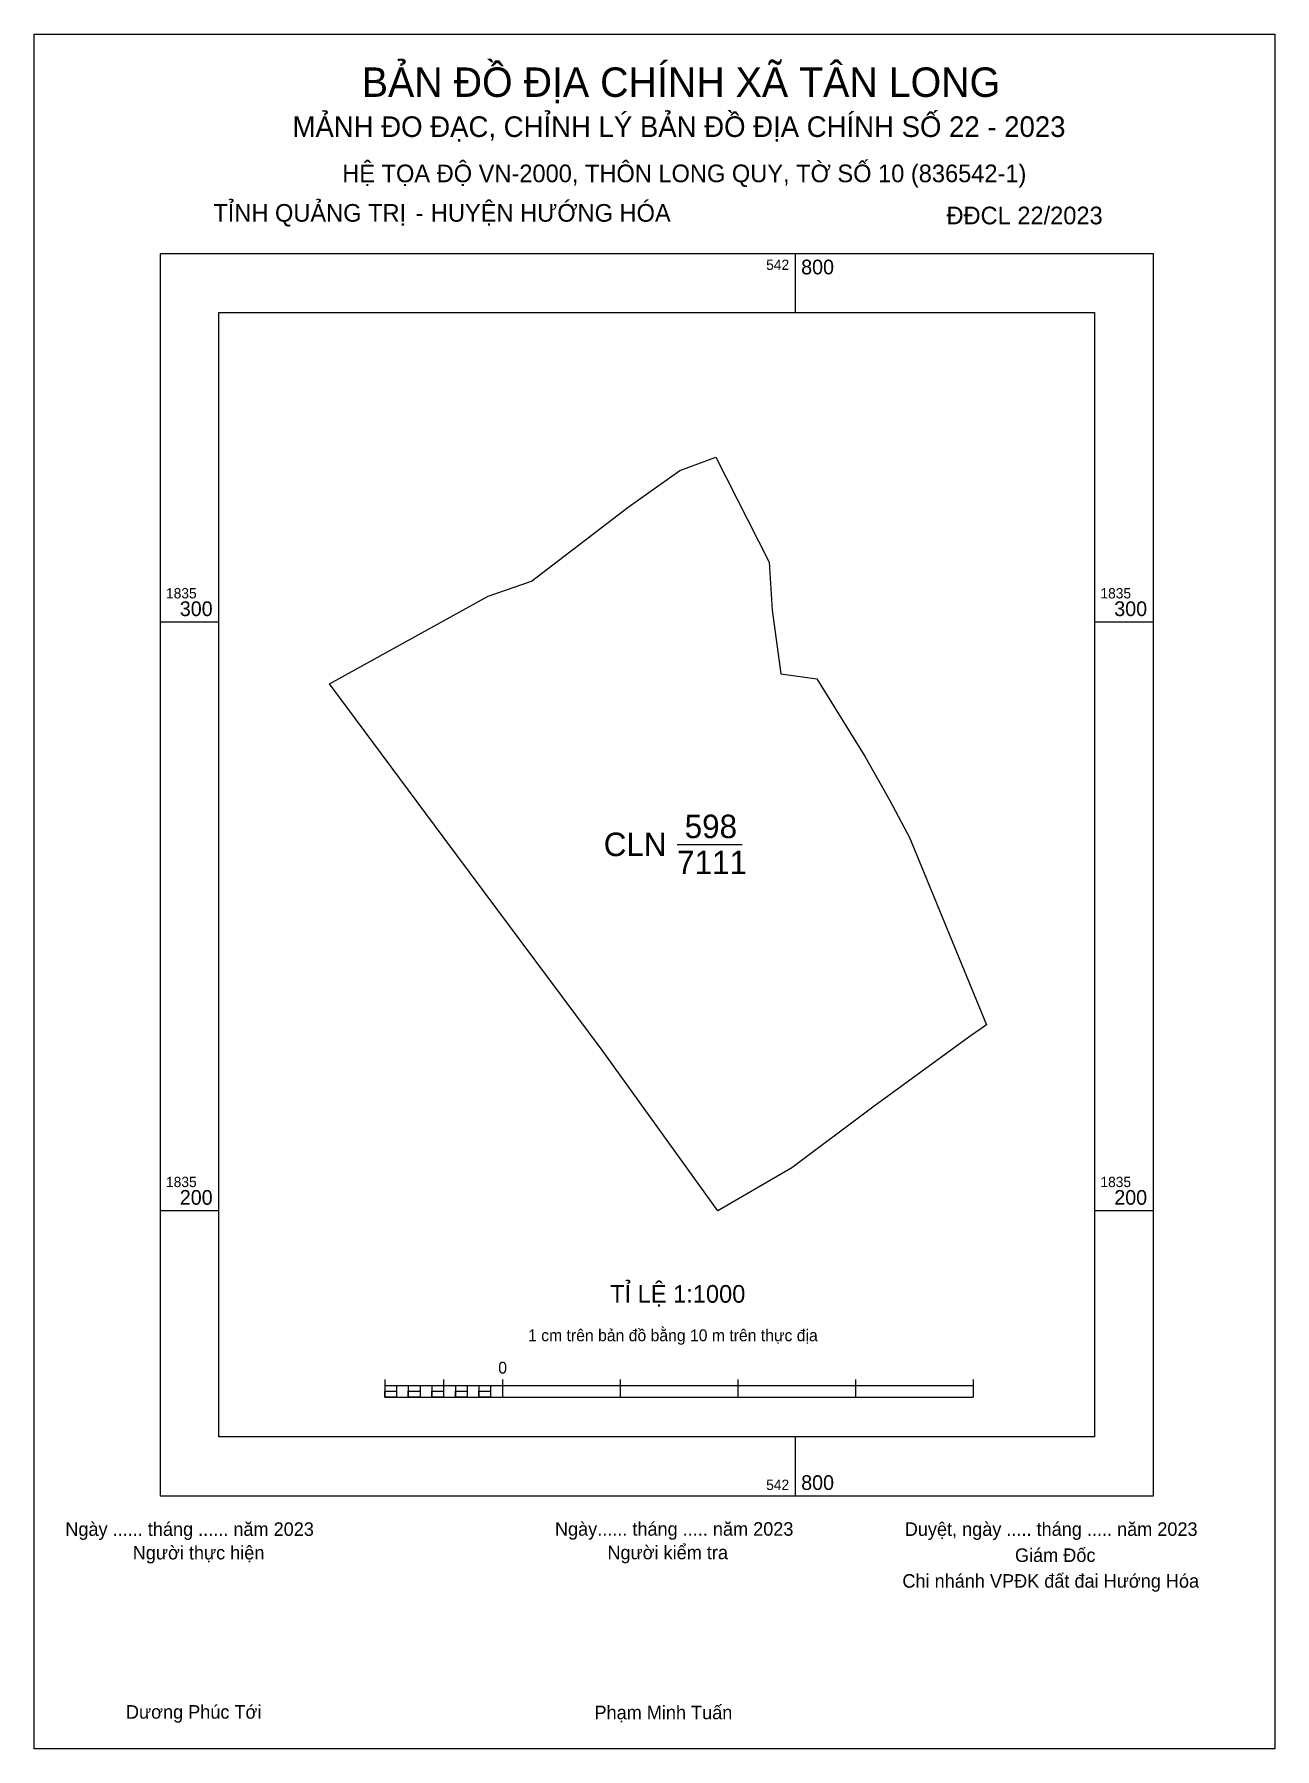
# Model space of a CAD drawing. Extents: x 542671 to 542881, y 1835109 to 1835400.
import ezdxf

# ---------------------------------------------------------------- set-up
doc = ezdxf.new("R2010")
doc.units = 0
for name, color, linetype in [('Level 1', 7, 'Continuous'), ('Level 10', 7, 'Continuous'), ('Level 13', 7, 'Continuous'), ('Level 2', 7, 'Continuous'), ('Level 6', 7, 'Continuous'), ('Level 62', 7, 'Continuous'), ('Level 63', 7, 'Continuous'), ('Level 9', 7, 'Continuous')]:
    doc.layers.add(name, color=color, linetype=linetype)

msp = doc.modelspace()

# ---------------------------------------------------------------- linework, layer by layer
at = {"layer": 'Level 1'}
msp.add_line((542881.46, 1835108.6), (542881.46, 1835108.6), dxfattribs=at)
at = {"layer": 'Level 10'}
msp.add_lwpolyline([(542786.48, 1835327.97), (542795.57, 1835310.16), (542796.05, 1835301.99), (542797.53, 1835291.21), (542803.67, 1835290.35), (542811.87, 1835277.08), (542816.07, 1835269.68), (542819.43, 1835263.37), (542832.51, 1835231.55), (542829.49, 1835229.47), (542813.15, 1835217.56), (542799.43, 1835207.27), (542786.86, 1835199.94), (542767.19, 1835227.24), (542740.15, 1835263.5), (542720.85, 1835289.5), (542747.84, 1835304.37), (542755.16, 1835306.91), (542771.58, 1835319.52), (542780.37, 1835325.73)], close=True, dxfattribs=at)
at = {"layer": 'Level 2'}
msp.add_lwpolyline([(542670.69, 1835399.83), (542881.46, 1835399.83), (542881.46, 1835108.6), (542670.69, 1835108.6)], close=True, dxfattribs=at)
at = {"layer": 'Level 62'}
msp.add_lwpolyline([(542702.08, 1835352.55), (542850.85, 1835352.55), (542850.85, 1835161.55), (542702.08, 1835161.55)], close=True, dxfattribs=at)
at = {"layer": 'Level 63'}
for p, q in [((542876.46, 1835399.83), (542881.46, 1835399.83)), ((542876.46, 1835399.83), (542881.46, 1835399.83)), ((542881.46, 1835399.83), (542881.46, 1835394.83)), ((542881.46, 1835399.83), (542881.46, 1835394.83)), ((542800, 1835362.55), (542800, 1835352.55)), ((542692.08, 1835300), (542702.08, 1835300)), ((542850.85, 1835300), (542860.85, 1835300)), ((542692.08, 1835200), (542702.08, 1835200)), ((542850.85, 1835200), (542860.85, 1835200)), ((542730.24, 1835171.32), (542730.24, 1835168.32)), ((542730.24, 1835170.32), (542830.24, 1835170.32)), ((542732.24, 1835170.32), (542732.24, 1835168.32)), ((542734.24, 1835170.32), (542734.24, 1835168.32)), ((542736.24, 1835170.32), (542736.24, 1835168.32)), ((542738.24, 1835170.32), (542738.24, 1835168.32)), ((542740.24, 1835171.32), (542740.24, 1835168.32)), ((542740.24, 1835170.32), (542740.24, 1835168.32)), ((542742.24, 1835170.32), (542742.24, 1835168.32)), ((542744.24, 1835170.32), (542744.24, 1835168.32)), ((542746.24, 1835170.32), (542746.24, 1835168.32)), ((542748.24, 1835170.32), (542748.24, 1835168.32)), ((542750.24, 1835171.32), (542750.24, 1835168.32)), ((542750.24, 1835170.32), (542750.24, 1835168.32)), ((542770.24, 1835171.32), (542770.24, 1835168.32)), ((542790.24, 1835171.32), (542790.24, 1835168.32)), ((542810.24, 1835171.32), (542810.24, 1835168.32)), ((542830.24, 1835171.32), (542830.24, 1835168.32)), ((542730.24, 1835168.32), (542830.24, 1835168.32)), ((542800, 1835161.55), (542800, 1835151.55)), ((542670.69, 1835108.6), (542670.69, 1835113.6)), ((542670.69, 1835108.6), (542670.69, 1835113.6)), ((542881.46, 1835113.6), (542881.46, 1835108.6)), ((542881.46, 1835113.6), (542881.46, 1835108.6)), ((542675.69, 1835108.6), (542670.69, 1835108.6)), ((542675.69, 1835108.6), (542670.69, 1835108.6)), ((542881.46, 1835108.6), (542876.46, 1835108.6)), ((542881.46, 1835108.6), (542876.46, 1835108.6))]:
    msp.add_line(p, q, dxfattribs=at)
for points in [[(542692.08, 1835362.55), (542692.08, 1835151.55), (542860.85, 1835151.55), (542860.85, 1835362.55)], [(542730.24, 1835169.32), (542732.24, 1835169.32), (542732.24, 1835168.32), (542730.24, 1835168.32)], [(542730.24, 1835169.32), (542732.24, 1835169.32), (542732.24, 1835168.32), (542730.24, 1835168.32)], [(542734.24, 1835169.32), (542736.24, 1835169.32), (542736.24, 1835168.32), (542734.24, 1835168.32)], [(542738.24, 1835169.32), (542740.24, 1835169.32), (542740.24, 1835168.32), (542738.24, 1835168.32)], [(542742.24, 1835169.32), (542744.24, 1835169.32), (542744.24, 1835168.32), (542742.24, 1835168.32)], [(542746.24, 1835169.32), (542748.24, 1835169.32), (542748.24, 1835168.32), (542746.24, 1835168.32)]]:
    msp.add_lwpolyline(points, close=True, dxfattribs=at)
at = {"layer": 'Level 9'}
msp.add_line((542779.93, 1835262.22), (542790.99, 1835262.22), dxfattribs=at)

# ---------------------------------------------------------------- texts
at = {"layer": 'Level 13'}
for s, p in [('598', (542781.21, 1835263.28)), ('CLN', (542767.45, 1835260.23)), ('7111', (542779.93, 1835257.17))]:
    msp.add_text(s, height=3.986, dxfattribs=at).set_placement(p)
at = {"layer": 'Level 6'}
for s, p in [('HỆ TỌA ÐỘ VN-2000, THÔN LONG QUY, TỜ SỐ 10 (836542-1)', (542723.02, 1835374.7)), ('TỈ LỆ 1:1000', (542768.54, 1835184.36))]:
    msp.add_text(s, height=3, dxfattribs=at).set_placement(p)
at = {"layer": 'Level 63'}
for s, height, p in [('BẢN ĐỒ ĐỊA CHÍNH XÃ TÂN LONG', 5, (542726.34, 1835389.2)), ('MẢNH ĐO ĐẠC, CHỈNH LÝ BẢN ĐỒ ÐỊA CHÍNH SỐ 22 - 2023', 3.5, (542714.57, 1835382.39)), ('TỈNH QUẢNG TRỊ', 3, (542701.12, 1835367.99)), (' HUYỆN HƯỚNG HÓA', 3, (542736.97, 1835367.99)), ('ĐĐCL 22/2023', 3, (542825.69, 1835367.55)), ('-', 3, (542735.49, 1835367.99)), ('542', 1.75, (542795.05, 1835359.8)), ('800', 2.5, (542801, 1835359.05)), ('1835', 1.75, (542693.08, 1835304)), ('300', 2.5, (542695.42, 1835301)), ('1835', 1.75, (542851.85, 1835304)), ('300', 2.5, (542854.2, 1835301)), ('1835', 1.75, (542693.08, 1835204)), ('1835', 1.75, (542851.85, 1835204)), ('200', 2.5, (542695.42, 1835201)), ('200', 2.5, (542854.2, 1835201)), ('1 cm trên bản đồ bằng 10 m trên thực địa', 2, (542754.6, 1835177.82)), ('0', 2, (542749.53, 1835172.32)), ('800', 2.5, (542801, 1835152.55)), ('542', 1.75, (542795.05, 1835152.55)), ('Ngày ...... tháng ...... năm 2023', 2.3, (542675.97, 1835144.75)), ('Ngày...... tháng ..... năm 2023', 2.3, (542759.16, 1835144.78)), ('Duyệt, ngày ..... tháng ..... năm 2023', 2.3, (542818.6, 1835144.75)), ('Người thực hiện', 2.3, (542687.42, 1835140.75)), ('Người kiểm tra', 2.3, (542768.08, 1835140.78)), ('Giám Đốc', 2.3, (542837.33, 1835140.32)), ('Chi nhánh VPĐK đất đai Hướng Hóa', 2.3, (542818.2, 1835135.95)), ('Dương Phúc Tới', 2.3, (542686.27, 1835113.7)), ('Phạm Minh Tuấn', 2.3, (542765.88, 1835113.6))]:
    msp.add_text(s, height=height, dxfattribs=at).set_placement(p)

doc.saveas('drawing.dxf')
